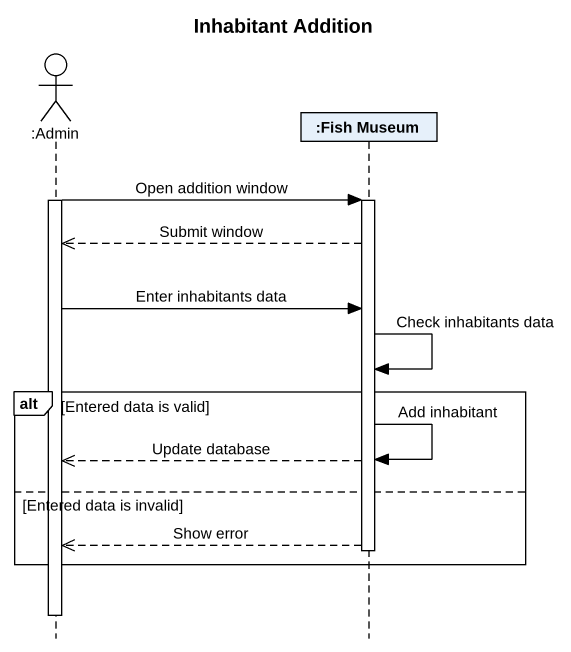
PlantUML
@startuml
title Inhabitant Addition
hide footbox
actor ":Admin" as Admin
participant ":Fish Museum" as Fish_Museum

activate Admin
Admin -> Fish_Museum : Open addition window
activate Fish_Museum
Fish_Museum -->> Admin : Submit window
Admin -> Fish_Museum : Enter inhabitants data
Fish_Museum -> Fish_Museum : Check inhabitants data
alt Entered data is valid
  Fish_Museum -> Fish_Museum : Add inhabitant
  Fish_Museum -->> Admin : Update database
else Entered data is invalid
  Fish_Museum -->> Admin : Show error
  deactivate Fish_Museum
end
deactivate Admin
@enduml
